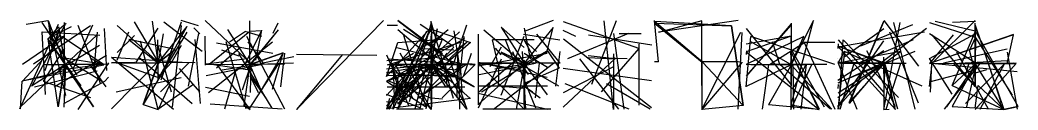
# Model space of a CAD drawing. Header units: metres. Extents: x 0 to 270, y 0 to 6.
# Drawn here: x 65.8 to 133.4, y 0 to 6 of the extents above; entities that cross this region are included whole.
import ezdxf

# ---------------------------------------------------------------- set-up
doc = ezdxf.new("R2010")
doc.units = ezdxf.units.M

msp = doc.modelspace()

# ---------------------------------------------------------------- linework, layer by layer
at = {"layer": 'MCD_Layer_0'}
for p, q in [((65.771695, 0.039804), (68.372681, 5.753939)), ((66.187455, 5.76331), (67.659922, 6)), ((68.800133, 5.683888), (66.567495, 1.581208)), ((70.539443, 5.653177), (66.697762, 3.05219)), ((69.655314, 2.343421), (67.27979, 5.873537)), ((69.22777, 5.588229), (67.659922, 4.779625)), ((67.660015, 6), (68.84773, 0.93915)), ((67.660015, 4.779625), (68.895235, 5.831599)), ((67.671798, 6), (68.800225, 3.034562)), ((68.366836, 5.588507), (67.671798, 4.779625)), ((67.671891, 6), (67.945137, 3.92231)), ((68.372681, 5.588507), (68.811916, 3.034562)), ((68.79438, 3.105819), (68.79438, 5.861104)), ((68.79438, 3.105819), (68.79438, 5.409807)), ((69.411944, 2.820882), (70.71137, 5.716084)), ((69.68454, 5.700589), (71.226594, 1.734022)), ((71.472284, 5.466776), (71.626768, 2.621121)), ((75.174132, 3.140703), (72.352406, 5.665783)), ((75.174132, 3.140703), (73.53017, 5.919489)), ((75.100521, 5.49623), (73.603013, 3.14655)), ((74.726144, 5.959073), (75.10656, 3.140703)), ((77.081576, 5.594185), (75.10656, 2.008946)), ((77.069307, 5.594185), (75.10656, 3.140703)), ((76.68525, 5.894856), (75.31656, 1.98115)), ((75.507486, 5.907029), (78.106751, 3.931917)), ((76.676815, 5.674601), (76.088029, 0.153259)), ((77.8541, 5.653227), (76.676911, 6)), ((77.959818, 5.109489), (77.554004, 5.502268)), ((78.306751, 6), (81.450155, 3.050115)), ((81.339375, 3.1037), (81.339375, 5.994169)), ((83.240502, 5.825639), (82.885209, 5.138653)), ((90.38982, 6), (84.506751, 0)), ((93.623223, 5.552691), (90.595549, 2.228136)), ((93.623408, 5.413537), (90.595549, 0.037976)), ((90.627797, 5.68279), (91.332255, 5.694618)), ((93.617586, 5.677062), (91.332255, 0.017556)), ((91.352398, 6), (95.137291, 3.112405)), ((94.374528, 3.75939), (91.364318, 6)), ((91.742604, 5.428967), (93.623408, 4.253915)), ((93.623315, 5.852622), (92.121167, 0.503026)), ((92.866374, 5.765027), (95.137291, 4.275075)), ((93.617586, 5.638808), (93.623315, 5.955001)), ((93.617586, 5.413537), (96.272611, 4.523077)), ((95.137106, 0.744745), (93.623315, 5.904366)), ((94.013521, 5.450219), (93.623408, 3.027766)), ((94.013613, 5.444768), (93.623408, 3.027766)), ((94.001786, 5.444768), (93.623408, 3.027766)), ((93.63505, 5.798291), (93.634958, 1.855671)), ((96.003357, 5.68279), (95.112897, 3.033587)), ((98.351515, 5.557056), (99.919119, 4.172844)), ((98.357425, 5.555817), (99.919215, 3.12339)), ((101.871143, 6), (99.919215, 5.269767)), ((101.883248, 5.528365), (99.919215, 3.12339)), ((99.919215, 5.489666), (100.309543, 3.415731)), ((101.474905, 3.955423), (101.883439, 5.528365)), ((107.679215, 4.106163), (102.566691, 5.907707)), ((104.500156, 1.71509), (106.163625, 6)), ((105.964125, 0), (105.32433, 5.986547)), ((109.015351, 3.215258), (108.746876, 6)), ((111.993547, 3.196722), (108.746876, 5.933076)), ((108.746876, 5.83074), (111.962036, 3.196722)), ((108.746876, 5.83074), (113.959988, 5.658163)), ((113.947501, 5.658163), (108.753022, 5.933076)), ((114.405039, 6), (109.015351, 5.213209)), ((111.943598, 5.993854), (109.015351, 5.200722)), ((111.943598, 3.246671), (111.943598, 5.993854)), ((114.746876, 0.268475), (113.947598, 5.658163)), ((113.960085, 5.658163), (114.746876, 0.268475)), ((114.946876, 5.460635), (117.991823, 1.648861)), ((117.974269, 5.699275), (114.952512, 2.26879)), ((117.979905, 5.79037), (114.964338, 2.26879)), ((117.979998, 0.314491), (119.50552, 6)), ((119.493694, 6), (117.979998, 3.027393)), ((119.50552, 6), (117.979998, 3.027393)), ((117.991361, 5.83638), (117.991638, 1.58733)), ((124.26373, 5.454494), (121.576052, 3.524533)), ((121.92609, 0.454668), (124.269627, 5.959004)), ((124.269627, 5.959004), (121.943972, 0.454668)), ((122.711295, 4.28691), (126.229836, 5.740991)), ((127.146876, 5.472566), (124.0675, 3.122751)), ((124.26373, 6), (126.619442, 2.920623)), ((124.26373, 0), (125.373956, 5.862173)), ((126.394772, 0.005992), (124.942593, 5.862173)), ((127.352641, 5.868826), (130.449415, 4.879158)), ((130.44365, 6), (127.538534, 3.11473)), ((130.44951, 5.277123), (127.739832, 5.943863)), ((130.461607, 5.942162), (128.91303, 5.874023)), ((130.44365, 1.693548), (130.448848, 5.837733)), ((130.44365, 5.695691), (130.461512, 5.277123)), ((130.44951, 5.700416), (130.449415, 5.277123)), ((130.44951, 5.695691), (132.396996, 0)), ((68.79438, 4.982263), (65.942508, 3.040314)), ((68.79438, 4.982263), (65.942508, 1.900196)), ((67.49384, 1.001036), (67.279883, 5.232035)), ((67.279976, 5.232035), (71.175471, 5.019191)), ((67.487995, 2.62576), (68.420001, 5.393756)), ((67.660015, 4.779625), (68.800225, 3.034562)), ((69.886993, 1.581301), (67.671891, 4.779625)), ((68.366836, 0.18269), (67.671891, 4.779625)), ((68.43197, 5.393756), (67.945137, 3.92231)), ((68.420093, 5.393756), (68.800225, 3.034562)), ((68.431877, 5.393756), (68.800225, 3.034562)), ((68.580701, 4.951552), (71.475902, 3.040407)), ((68.865638, 3.034562), (70.979606, 5.016871)), ((70.991853, 5.225633), (70.77669, 2.672151)), ((72.352406, 3.321565), (73.143525, 5.251821)), ((72.358445, 3.849201), (73.536112, 4.995527)), ((77.069403, 5.224217), (74.12509, 0.32655)), ((75.149595, 3.140703), (75.493109, 5.110543)), ((77.190266, 1.57639), (77.879307, 5.121757)), ((78.330444, 2.979593), (78.312397, 4.944949)), ((78.578288, 3.050207), (81.339375, 5.283398)), ((79.828801, 5.394364), (81.345205, 3.032623)), ((79.970585, 4.566427), (81.048218, 5.289136)), ((82.125202, 5.324675), (81.004535, 3.038361)), ((81.004535, 5.289136), (82.125202, 4.945597)), ((81.114575, 4.945412), (83.674461, 0.029523)), ((83.252348, 5.36771), (81.203051, 2.807823)), ((81.339375, 5.283398), (82.125202, 5.324675)), ((83.252163, 5.36771), (81.345205, 3.032623)), ((82.127053, 5.352162), (81.724191, 3.316469)), ((90.595641, 0.929822), (94.380164, 5.049942)), ((90.595641, 1.898729), (95.894048, 4.799815)), ((90.797998, 0.005729), (93.323939, 5.304227)), ((95.13147, 2.175375), (91.364225, 5.366597)), ((91.364318, 4.525479), (94.380349, 4.754909)), ((91.742789, 5.005683), (93.244937, 0.171957)), ((92.866466, 4.105706), (94.392084, 5.049942)), ((93.664895, 3.027766), (93.617586, 4.94359)), ((93.623223, 5.000416), (93.623315, 2.141003)), ((93.623315, 5.100485), (93.634958, 3.027766)), ((93.623315, 4.970848), (93.63505, 0.461908)), ((94.758543, 5.367244), (93.623408, 4.420051)), ((93.623408, 3.442088), (95.527496, 5.232802)), ((93.664895, 3.027766), (94.374528, 4.754909)), ((95.639762, 2.276646), (95.182382, 5.316147)), ((95.639762, 3.033587), (95.850342, 4.925757)), ((96.795635, 5.092951), (96.795825, 0.309784)), ((97.186058, 5.372806), (99.919215, 3.073633)), ((98.357234, 0.951944), (99.919119, 4.937487)), ((99.863454, 5.093428), (102.318185, 4.691089)), ((100.745243, 5.093618), (102.318185, 3.129395)), ((103.421003, 4.935134), (102.553446, 5.322661)), ((108.527062, 0.094275), (102.566691, 4.734905)), ((106.978308, 5.132339), (102.84211, 3.423715)), ((108.546876, 4.346021), (104.262071, 5.008239)), ((105.964125, 5.125873), (106.653039, 0.019814)), ((106.341328, 5.132339), (107.825842, 5.132339)), ((111.943598, 0), (114.577616, 5.213112)), ((114.405039, 0.006146), (114.679953, 5.200624)), ((118.845403, 4.937068), (114.946969, 3.033214)), ((114.946969, 1.519517), (115.262014, 4.925242)), ((114.95205, 4.435212), (117.979998, 4.963953)), ((117.991823, 4.958594), (114.952604, 3.898526)), ((120.946876, 3.033121), (115.261367, 4.937068)), ((117.974269, 4.926905), (117.979998, 3.973454)), ((117.974269, 3.027393), (118.846881, 4.925242)), ((121.152869, 4.22708), (127.009049, 5.247895)), ((126.607362, 0.429176), (124.671409, 5.213653)), ((130.516231, 3.096774), (127.346876, 5.115234)), ((133.042567, 5.05012), (127.346876, 3.102728)), ((128.963686, 5.038117), (127.346876, 3.102728)), ((133.047292, 5.038023), (127.346876, 3.102728)), ((127.352736, 3.43142), (130.44951, 5.116463)), ((130.44365, 1.548387), (127.539101, 5.038117)), ((128.901217, 1.616148), (130.461607, 5.277123)), ((130.461607, 4.879158), (130.062224, 4.000347)), ((130.461512, 4.879158), (130.449321, 3.096774)), ((130.44951, 5.277123), (130.44951, 3.096774)), ((130.44951, 4.879158), (132.96545, 0.962733)), ((133.35283, 0.191658), (130.461607, 5.277123)), ((132.623999, 3.102634), (133.047292, 5.038023)), ((68.79438, 4.127175), (67.34112, 1.912073)), ((68.380939, 2.672058), (71.153574, 4.346792)), ((73.143525, 4.725431), (75.10656, 3.140703)), ((76.284323, 4.045208), (73.143525, 4.725431)), ((76.278285, 4.045208), (73.155793, 4.725431)), ((75.118732, 0), (73.928796, 4.602939)), ((75.100521, 3.214313), (75.100521, 4.711054)), ((75.100521, 4.318466), (76.005026, 1.195974)), ((75.100521, 4.318466), (76.005026, 1.183706)), ((75.100521, 3.189776), (75.100521, 4.318466)), ((76.68525, 4.324505), (76.005026, 3.146645)), ((78.001224, 0.398626), (77.625601, 4.716997)), ((78.545804, 1.142972), (82.880489, 4.554765)), ((82.885209, 3.780043), (79.070645, 4.477303)), ((80.610742, 4.105073), (79.070645, 2.791165)), ((81.097916, 0.02943), (79.723944, 4.55458)), ((82.315204, 3.062146), (81.223319, 4.55458)), ((81.339375, 3.1037), (81.339375, 4.572627)), ((90.58982, 2.228136), (91.352398, 4.525479)), ((90.755678, 3.033495), (95.690305, 4.559021)), ((91.263417, 1.152876), (96.018788, 4.547471)), ((95.822622, 3.033587), (91.301116, 4.168723)), ((91.730869, 0.598291), (95.149026, 4.201063)), ((96.284438, 4.523077), (91.731054, 0.598291)), ((93.623408, 4.253915), (92.499638, 0.045461)), ((92.860645, 4.105706), (95.149026, 4.021806)), ((93.617586, 3.098729), (93.617586, 4.541649)), ((93.68855, 3.027766), (93.617586, 4.253915)), ((93.68855, 3.027766), (93.617586, 4.253915)), ((93.63505, 1.818619), (93.623223, 4.420051)), ((93.623315, 4.472534), (95.893955, 0.349919)), ((94.864895, 3.411966), (96.034588, 4.547471)), ((98.35752, 4.205252), (97.576577, 2.874704)), ((98.131616, 3.129299), (97.759398, 4.703099)), ((100.587777, 4.690994), (97.77055, 4.690994)), ((98.35752, 3.678047), (97.967001, 4.128426)), ((99.282203, 3.129299), (98.648908, 4.690899)), ((99.91321, 4.685084), (100.745243, 3.1415)), ((99.91321, 4.685084), (100.745243, 3.922347)), ((99.91321, 4.685084), (100.745243, 3.922347)), ((99.91321, 4.685084), (100.745243, 3.1415)), ((107.679215, 4.111586), (105.116279, 1.194598)), ((107.67275, 4.431432), (107.679215, 0.295234)), ((117.974269, 3.027393), (115.261367, 4.558644)), ((116.534207, 3.044855), (118.92033, 4.546264)), ((117.215666, 3.033029), (116.732842, 4.558551)), ((120.25045, 0.148561), (117.991823, 4.074619)), ((118.845403, 4.558644), (120.946876, 0.005728)), ((118.846881, 4.546818), (120.946876, 4.546818)), ((121.146876, 0.193091), (124.269532, 4.634474)), ((124.31243, 3.116853), (121.146876, 4.275591)), ((121.146876, 4.274449), (125.061016, 0.00019)), ((124.269627, 3.080138), (121.152678, 4.275591)), ((121.164854, 4.439956), (121.152774, 4.119881)), ((121.164759, 4.704482), (124.269627, 1.147513)), ((121.482455, 4.693067), (121.191297, 0.005897)), ((125.266758, 0.797286), (121.545329, 4.681178)), ((126.244199, 4.693353), (122.540272, 3.122751)), ((132.623999, 4.070376), (128.309042, 3.11473)), ((68.084404, 1.531848), (71.633355, 3.657971)), ((68.79438, 3.462106), (71.348047, 1.900104)), ((71.348326, 3.052098), (68.79438, 3.462106)), ((70.539443, 3.467951), (71.348047, 3.040221)), ((71.959818, 3.539329), (77.070362, 3.158914)), ((71.959818, 3.539329), (76.178413, 0.005942)), ((73.814068, 3.539137), (77.420873, 0.398626)), ((76.278285, 4.045208), (75.118732, 3.140703)), ((75.118732, 3.140703), (76.278285, 4.045208)), ((80.965942, 3.394024), (78.383659, 3.057611)), ((80.610742, 3.595595), (79.449723, 4.008453)), ((82.855686, 0.08135), (80.586957, 3.778563)), ((83.59015, 3.818451), (81.356959, 3.032623)), ((81.386759, 3.032623), (83.59015, 3.818451)), ((82.103176, 3.124801), (84.306751, 3.570422)), ((83.59015, 3.818451), (82.115115, 1.302803)), ((82.873178, 1.359812), (83.595888, 3.818451)), ((83.445404, 1.52205), (83.701115, 3.79661)), ((84.506751, 3.727007), (89.945205, 3.675243)), ((87.621603, 3.714759), (84.506751, 0)), ((90.595457, 0.237099), (93.623223, 3.581058)), ((90.595549, 3.687503), (92.109432, 0.208177)), ((93.623315, 3.442088), (90.607376, 3.290275)), ((90.761777, 3.423793), (96.034588, 3.033587)), ((91.109294, 3.033495), (92.422946, 3.790344)), ((93.617586, 0), (91.519642, 3.790344)), ((93.617586, 2.270825), (94.695526, 3.802264)), ((93.617586, 3.098729), (93.617586, 3.784708)), ((93.617586, 3.098729), (93.617586, 3.784708)), ((93.617586, 3.630769), (93.623315, 0.273227)), ((93.635142, 3.581058), (93.62313, 3.027766)), ((93.623223, 0.742342), (93.623315, 3.801894)), ((93.623315, 3.78286), (93.634958, 0.165858)), ((93.634773, 3.630769), (93.623315, 0.273227)), ((93.63505, 3.433957), (94.391899, 3.75939)), ((94.843736, 3.423701), (96.04004, 0.005821)), ((95.389635, 3.790529), (95.344729, 0.774498)), ((95.829183, 2.288381), (96.354847, 3.790529)), ((96.78982, 1.134383), (99.5286, 3.495607)), ((98.357425, 3.40067), (96.79573, 0.07492)), ((96.795825, 2.953437), (101.480719, 3.790522)), ((97.024684, 1.177181), (101.50045, 3.910242)), ((99.962013, 3.12339), (98.351515, 3.865442)), ((98.357329, 3.865442), (99.919119, 3.12339)), ((102.261662, 1.57666), (98.357425, 3.797957)), ((100.694057, 0.072442), (99.138272, 3.891655)), ((99.783196, 3.909956), (100.008147, 0.006005)), ((101.49292, 2.823518), (99.919119, 3.778131)), ((99.986414, 3.12339), (101.474905, 3.955423)), ((101.48091, 3.955423), (102.273862, 2.778528)), ((102.059587, 1.567604), (102.345637, 3.910242)), ((106.044217, 3.417249), (102.546876, 0.142142)), ((103.656689, 3.42361), (106.308582, 0.006466)), ((106.044217, 3.417249), (104.255501, 3.616748)), ((104.275211, 3.515591), (105.970591, 3.417249)), ((105.964125, 3.550735), (105.977474, 3.417249)), ((105.964125, 3.443946), (105.964125, 3.550735)), ((105.964125, 3.550735), (105.977474, 3.417249)), ((106.097611, 3.430598), (105.964125, 3.497341)), ((105.964125, 3.497341), (105.964125, 0)), ((106.044217, 3.430598), (105.964125, 3.470643)), ((106.062467, 3.423715), (105.964125, 3.443946)), ((106.892898, 3.423819), (105.964125, 3.443946)), ((105.970487, 3.761706), (105.970591, 3.417249)), ((105.970591, 3.417249), (105.990822, 3.417249)), ((105.970591, 3.417249), (105.990822, 3.417249)), ((105.977474, 3.417249), (106.044217, 3.417249)), ((105.990822, 3.417249), (106.097611, 3.430598)), ((114.96443, 3.968003), (114.952604, 3.709591)), ((114.952697, 3.898526), (119.883944, 0.000092)), ((118.021572, 3.027393), (117.974269, 3.900005)), ((117.979905, 3.973454), (117.979443, 2.802704)), ((117.991731, 3.973454), (117.979443, 3.027393)), ((117.979998, 3.973454), (117.979443, 3.027393)), ((119.872118, 0.000092), (117.98009, 3.900005)), ((121.60221, 3.914139), (121.147066, 0.005992)), ((125.421326, 3.914139), (121.147066, 3.122846)), ((125.422467, 3.901964), (121.147066, 0.785206)), ((121.601544, 3.901964), (121.147066, 3.122846)), ((121.152774, 1.97343), (124.269532, 3.978725)), ((121.152774, 3.47022), (121.152774, 3.452528)), ((126.870366, 1.564419), (121.60221, 3.914139)), ((126.360529, 3.902059), (121.607251, 1.966106)), ((125.04884, 0.202318), (123.112982, 3.966835)), ((124.281422, 1.270312), (124.269532, 3.537279)), ((128.901028, 1.021799), (127.352641, 3.43142)), ((131.348451, 0.005859), (129.205338, 3.876733)), ((130.461607, 2.453093), (130.062318, 4.000347)), ((132.623999, 3.876827), (133.289606, 0.017956)), ((68.865638, 3.034562), (65.801571, 0.161999)), ((71.443707, 2.992902), (65.920611, 1.912073)), ((66.561649, 1.581208), (68.800133, 3.034562)), ((67.341027, 3.040314), (68.79438, 3.034562)), ((68.366836, 0.18269), (68.812009, 3.034562)), ((68.812009, 3.034562), (68.366836, 0.18269)), ((68.385578, 2.660182), (71.153574, 3.040407)), ((68.865638, 3.034562), (68.746875, 0.160793)), ((68.79438, 3.153324), (68.806256, 3.034562)), ((68.79438, 3.058314), (68.79438, 3.153324)), ((68.79438, 3.153324), (68.806256, 3.034562)), ((68.79438, 3.153324), (68.806256, 3.034562)), ((68.79438, 3.153324), (68.806256, 3.034562)), ((68.79438, 3.058314), (68.79438, 3.153324)), ((68.913142, 3.046438), (68.79438, 3.105819)), ((68.79438, 3.105819), (68.79438, 2.607017)), ((68.913142, 3.046438), (68.79438, 3.105819)), ((68.79438, 3.058314), (68.79438, 3.105819)), ((68.913142, 3.046438), (68.79438, 3.105819)), ((68.79438, 3.058314), (68.79438, 3.105819)), ((68.79438, 3.105819), (68.806256, 3.034562)), ((68.79438, 3.058314), (68.79438, 3.105819)), ((68.79438, 3.082067), (68.79438, 0.801831)), ((68.865638, 3.046438), (68.79438, 3.082067)), ((68.865638, 3.046438), (68.79438, 3.082067)), ((68.79438, 3.082067), (68.79438, 2.607017)), ((71.759818, 3.040407), (68.79438, 3.058314)), ((71.759818, 3.040407), (68.79438, 3.058314)), ((71.153574, 3.040407), (68.79438, 3.058314)), ((70.539443, 3.040407), (68.79438, 3.058314)), ((68.79438, 3.034562), (68.79438, 3.058314)), ((71.348047, 3.040221), (68.79438, 3.034562)), ((68.79438, 3.034562), (68.818133, 3.034562)), ((68.812009, 3.034562), (68.79438, 3.034562)), ((68.79438, 3.034562), (68.818133, 3.034562)), ((70.742081, 0.18269), (68.800133, 3.034562)), ((68.800225, 3.034562), (68.818133, 3.034562)), ((68.800225, 3.034562), (68.818133, 3.034562)), ((68.800225, 3.034562), (68.818133, 3.034562)), ((68.800225, 3.034562), (68.818133, 3.034562)), ((68.806256, 3.034562), (68.865638, 3.034562)), ((68.806256, 3.034562), (68.841885, 3.034562)), ((68.806256, 3.034562), (68.841885, 3.034562)), ((68.806256, 3.034562), (68.865638, 3.034562)), ((68.806256, 3.034562), (68.841885, 3.034562)), ((69.886993, 1.581301), (68.812009, 3.034562)), ((68.818133, 3.034562), (68.913142, 3.046438)), ((68.818133, 3.034562), (68.865638, 3.046438)), ((68.818133, 3.034562), (68.913142, 3.046438)), ((68.818133, 3.034562), (68.913142, 3.046438)), ((68.818133, 3.034562), (68.865638, 3.046438)), ((68.841885, 3.034562), (69.886993, 1.581301)), ((68.865638, 3.034562), (70.742081, 0.18269)), ((71.759818, 3.135417), (69.68454, 0)), ((71.348326, 1.91198), (70.539443, 3.040407)), ((70.539443, 2.945397), (71.589005, 1.532033)), ((70.779009, 2.660275), (71.153574, 3.135417)), ((71.959818, 3.146741), (75.100521, 3.16524)), ((73.557774, 3.158818), (71.959818, 3.146741)), ((75.10656, 3.218914), (71.965378, 0.047061)), ((75.100521, 2.159233), (72.286368, 3.158914)), ((72.286368, 3.146645), (75.100521, 3.140703)), ((72.286368, 3.146645), (75.100521, 3.140703)), ((74.119052, 0.32655), (75.118732, 3.140703)), ((75.149595, 3.140703), (74.119052, 0.32655)), ((75.100521, 3.16524), (75.100521, 3.263387)), ((75.100521, 3.263387), (75.11279, 3.140703)), ((75.100521, 3.263387), (75.11279, 3.140703)), ((75.100521, 3.16524), (75.100521, 3.263387)), ((75.100521, 3.214313), (75.11279, 3.140703)), ((75.100521, 3.214313), (75.100521, 1.962939)), ((75.223205, 3.152971), (75.100521, 3.214313)), ((75.100521, 3.16524), (75.100521, 3.214313)), ((75.223205, 3.152971), (75.100521, 3.214313)), ((75.100521, 3.214313), (75.11279, 3.140703)), ((75.100521, 3.16524), (75.100521, 3.214313)), ((75.174132, 3.152971), (75.100521, 3.189776)), ((75.100521, 3.189776), (75.100521, 2.159233)), ((75.174132, 3.152971), (75.100521, 3.189776)), ((77.634419, 3.146741), (75.100521, 3.16524)), ((77.554004, 3.146741), (75.100521, 3.16524)), ((75.100521, 3.140703), (75.100521, 3.16524)), ((76.005026, 3.146645), (75.100521, 2.159233)), ((75.118732, 3.140703), (75.100521, 3.140703)), ((75.10656, 3.140703), (75.125058, 3.140703)), ((75.10656, 3.140703), (75.125058, 3.140703)), ((75.10656, 3.140703), (75.125058, 3.140703)), ((75.10656, 3.140703), (75.125058, 3.140703)), ((75.11279, 3.140703), (75.174132, 3.140703)), ((75.11279, 3.140703), (75.149595, 3.140703)), ((75.11279, 3.140703), (75.174132, 3.140703)), ((75.125058, 3.140703), (75.223205, 3.152971)), ((75.125058, 3.140703), (75.174132, 3.152971)), ((75.125058, 3.140703), (75.223205, 3.152971)), ((75.125058, 3.140703), (75.174132, 3.152971)), ((75.281384, 1.183706), (77.21164, 3.146741)), ((76.562758, 2.766326), (77.918892, 1.183802)), ((78.306751, 3.038454), (81.339375, 3.056316)), ((78.388101, 2.280205), (82.085314, 3.038454)), ((81.339375, 2.653545), (78.578288, 3.050207)), ((81.356866, 0), (79.09443, 3.049745)), ((81.98712, 3.062146), (79.457127, 2.659191)), ((79.818158, 3.038361), (81.339375, 3.056316)), ((81.410452, 3.032623), (80.818143, 1.308911)), ((80.960297, 0.271537), (81.356959, 3.032623)), ((81.877173, 3.050115), (81.159831, 3.014669)), ((81.286344, 0.005645), (83.251701, 3.038454)), ((81.339375, 3.151085), (81.351221, 3.032623)), ((81.339375, 3.056316), (81.339375, 3.151085)), ((81.339375, 3.151085), (81.351221, 3.032623)), ((81.339375, 3.056316), (81.339375, 3.151085)), ((81.339375, 3.151085), (81.351221, 3.032623)), ((81.457836, 3.044469), (81.339375, 3.1037)), ((81.339375, 3.056316), (81.339375, 3.1037)), ((81.339375, 3.1037), (81.351221, 3.032623)), ((81.339375, 3.1037), (81.339375, 2.890469)), ((81.457836, 3.044469), (81.339375, 3.1037)), ((81.339375, 3.056316), (81.339375, 3.1037)), ((81.410452, 3.044469), (81.339375, 3.080008)), ((81.339375, 3.080008), (81.339375, 2.653545)), ((81.410452, 3.044469), (81.339375, 3.080008)), ((83.674461, 3.038454), (81.339375, 3.056316)), ((81.700776, 3.038454), (81.339375, 3.056316)), ((82.125202, 3.050207), (81.339375, 3.032623)), ((81.345113, 3.032623), (81.363067, 3.032623)), ((82.115115, 1.302803), (81.345113, 3.032623)), ((81.345113, 3.032623), (81.363067, 3.032623)), ((81.356866, 2.85308), (81.345113, 3.032623)), ((81.345205, 3.032623), (81.363067, 3.032623)), ((81.345205, 3.032623), (81.363067, 3.032623)), ((81.351221, 3.032623), (81.410452, 3.032623)), ((81.351221, 3.032623), (81.386759, 3.032623)), ((81.351221, 3.032623), (81.410452, 3.032623)), ((81.363067, 3.032623), (81.457836, 3.044469)), ((81.363067, 3.032623), (81.410452, 3.044469)), ((81.363067, 3.032623), (81.457836, 3.044469)), ((81.363067, 3.032623), (81.457836, 3.044469)), ((81.410452, 3.032623), (81.363067, 1.150376)), ((81.410452, 3.032623), (84.300921, 3.143404)), ((93.68855, 3.027766), (90.58982, 0.237099)), ((93.68855, 3.027766), (90.58982, 1.884223)), ((90.595364, 2.487041), (93.623223, 3.027766)), ((90.595549, 2.734119), (93.623223, 3.027766)), ((90.635281, 3.033587), (95.625995, 2.654839)), ((90.699222, 3.033495), (93.617586, 3.051421)), ((90.761777, 0.017556), (92.451959, 3.033403)), ((93.617586, 0), (90.826919, 3.033403)), ((91.56381, 0.774405), (90.945099, 3.033495)), ((91.051728, 0.005729), (92.474043, 3.033403)), ((91.122876, 0.774405), (91.068638, 3.033495)), ((92.37536, 0.762486), (91.202525, 3.033495)), ((91.276445, 3.033495), (91.352306, 3.033403)), ((94.391714, 2.276461), (91.284854, 3.033495)), ((93.617586, 3.027766), (91.332163, 3.033495)), ((93.68855, 3.027766), (91.346762, 0.612705)), ((91.359143, 0.005544), (93.076861, 3.033403)), ((91.364225, 0.355278), (93.623315, 3.027766)), ((94.030245, 3.033495), (91.39906, 2.288288)), ((92.408439, 3.033403), (93.617586, 3.051421)), ((92.573096, 3.033403), (94.843736, 3.04523)), ((93.617586, 1.513883), (92.760298, 3.04523)), ((92.765196, 0.774405), (95.956418, 3.033587)), ((92.817956, 0.762578), (95.1153, 3.033587)), ((92.866281, 0.031878), (93.623315, 3.027766)), ((92.878201, 0.031878), (93.623315, 3.027766)), ((93.617586, 3.146038), (93.629414, 3.027766)), ((93.617586, 3.051421), (93.617586, 3.146038)), ((93.617586, 3.146038), (93.629414, 3.027766)), ((93.617586, 3.051421), (93.617586, 3.146038)), ((93.617586, 3.146038), (93.629414, 3.027766)), ((93.617586, 3.051421), (93.617586, 3.146038)), ((93.617586, 3.146038), (93.629414, 3.027766)), ((93.617586, 3.146038), (93.629414, 3.027766)), ((93.617586, 3.051421), (93.617586, 3.146038)), ((93.617586, 3.146038), (93.629414, 3.027766)), ((93.617586, 3.051421), (93.617586, 3.146038)), ((93.617586, 3.146038), (93.629414, 3.027766)), ((93.617586, 3.051421), (93.617586, 3.146038)), ((93.617586, 3.051421), (93.617586, 3.146038)), ((93.617586, 3.146038), (93.629414, 3.027766)), ((93.735859, 3.039593), (93.617586, 3.098729)), ((93.617586, 3.098729), (93.617586, 2.649295)), ((93.735859, 3.039593), (93.617586, 3.098729)), ((93.617586, 3.051421), (93.617586, 3.098729)), ((93.735859, 3.039593), (93.617586, 3.098729)), ((93.617586, 3.098729), (93.629414, 3.027766)), ((93.617586, 3.098729), (93.617586, 1.513883)), ((93.735859, 3.039593), (93.617586, 3.098729)), ((93.617586, 3.098729), (93.617586, 3.027766)), ((93.617586, 3.051421), (93.617586, 3.098729)), ((93.617586, 3.098729), (93.617586, 3.027766)), ((93.735859, 3.039593), (93.617586, 3.098729)), ((93.617586, 3.098729), (93.617586, 3.027766)), ((93.735859, 3.039593), (93.617586, 3.098729)), ((93.617586, 3.098729), (93.629414, 3.027766)), ((93.735859, 3.039593), (93.617586, 3.098729)), ((93.617586, 3.098729), (93.617586, 3.027766)), ((93.617586, 3.051421), (93.617586, 3.098729)), ((93.68855, 3.039593), (93.617586, 3.075075)), ((93.68855, 3.039593), (93.617586, 3.075075)), ((93.68855, 3.039593), (93.617586, 3.075075)), ((93.617586, 3.075075), (93.617586, 0)), ((96.388111, 3.045137), (93.617586, 3.051421)), ((95.112897, 3.033587), (93.617586, 3.051421)), ((96.58982, 3.033587), (93.617586, 3.051421)), ((94.277323, 3.033495), (93.617586, 3.051421)), ((95.062354, 3.03331), (93.617586, 3.051421)), ((95.590236, 3.033495), (93.617586, 3.051421)), ((95.957064, 3.033587), (93.617586, 3.051421)), ((95.1153, 3.033587), (93.617586, 3.051421)), ((93.617586, 3.027766), (95.560668, 3.04523)), ((93.617586, 3.027766), (94.843736, 1.909818)), ((93.617586, 3.027766), (96.003357, 0.005729)), ((93.617586, 3.027766), (96.518949, 1.51952)), ((93.68855, 3.027766), (93.617586, 0.80924)), ((93.68855, 3.027766), (93.617586, 0.711296)), ((93.62313, 3.027766), (93.641241, 3.027766)), ((93.623223, 2.368676), (93.623223, 3.365858)), ((93.623223, 3.027766), (93.641241, 3.027766)), ((93.623223, 3.027766), (93.641241, 3.027766)), ((93.623223, 3.027766), (93.641241, 3.027766)), ((93.623315, 3.027766), (93.641241, 3.027766)), ((93.623315, 3.027766), (93.641241, 3.027766)), ((93.623315, 3.027766), (93.641241, 3.027766)), ((93.623408, 3.027766), (93.641241, 3.027766)), ((93.623408, 3.027766), (93.641241, 3.027766)), ((93.623408, 3.027766), (93.641241, 3.027766)), ((93.629414, 3.027766), (93.68855, 3.027766)), ((93.629414, 3.027766), (93.68855, 3.027766)), ((93.629414, 3.027766), (93.664895, 3.027766)), ((93.629414, 3.027766), (93.68855, 3.027766)), ((93.629414, 3.027766), (93.664895, 3.027766)), ((93.629414, 3.027766), (93.68855, 3.027766)), ((93.629414, 3.027766), (93.68855, 3.027766)), ((93.629414, 3.027766), (93.68855, 3.027766)), ((93.629414, 3.027766), (93.68855, 3.027766)), ((93.641241, 3.027766), (93.735859, 3.039593)), ((93.641241, 3.027766), (93.735859, 3.039593)), ((93.641241, 3.027766), (93.735859, 3.039593)), ((93.641241, 3.027766), (93.735859, 3.039593)), ((93.641241, 3.027766), (93.735859, 3.039593)), ((93.641241, 3.027766), (93.735859, 3.039593)), ((93.641241, 3.027766), (93.68855, 3.039593)), ((93.641241, 3.027766), (93.735859, 3.039593)), ((93.641241, 3.027766), (93.735859, 3.039593)), ((93.641241, 3.027766), (93.735859, 3.039593)), ((94.600539, 1.51952), (93.645122, 3.033495)), ((93.68855, 3.027766), (96.266882, 0.742435)), ((94.023777, 3.045137), (94.843736, 3.04523)), ((96.518949, 1.51952), (94.030245, 3.033495)), ((96.516824, 3.033495), (94.101393, 3.045137)), ((94.34921, 3.045322), (94.170878, 3.03331)), ((94.170878, 3.03331), (95.625995, 3.03331)), ((94.34921, 0.774498), (96.58982, 3.033587)), ((94.698021, 1.531439), (94.616431, 3.033495)), ((95.182382, 3.045322), (95.614445, 3.033495)), ((95.829183, 3.045322), (95.24429, 2.654932)), ((95.476307, 3.033495), (95.53341, 0.005729)), ((95.715069, 1.141141), (95.595503, 3.033587)), ((96.228628, 3.033495), (96.544821, 3.044953)), ((96.78982, 3.129395), (99.91321, 3.147791)), ((96.78982, 3.129395), (100.118144, 3.141405)), ((99.986414, 3.12339), (96.78982, 3.023401)), ((99.91321, 2.598662), (96.795635, 3.178293)), ((96.795635, 0.33228), (99.919119, 3.12339)), ((101.480719, 2.160103), (96.79573, 3.163328)), ((99.931225, 0), (96.795825, 3.113381)), ((96.862262, 2.348452), (100.681475, 3.129395)), ((99.91321, 3.12339), (97.080922, 3.1415)), ((99.91321, 3.12339), (97.080922, 3.1415)), ((97.829266, 0.005814), (101.904599, 3.129299)), ((97.924203, 2.73878), (100.285428, 3.129395)), ((98.131616, 3.129299), (99.91321, 3.147791)), ((98.190332, 3.129299), (98.144102, 1.579519)), ((98.348941, 3.129299), (99.91321, 3.147791)), ((98.949923, 3.129299), (99.91321, 3.147791)), ((99.388483, 0.005814), (99.968113, 3.129299)), ((99.664524, 3.129299), (100.180578, 2.348452)), ((100.567951, 3.141405), (99.728292, 3.129299)), ((99.986414, 3.12339), (99.91321, 3.328324)), ((99.91321, 3.245397), (99.92541, 3.12339)), ((99.91321, 3.147791), (99.91321, 3.245397)), ((99.91321, 3.245397), (99.92541, 3.12339)), ((99.91321, 3.147791), (99.91321, 3.245397)), ((99.91321, 3.245397), (99.92541, 3.12339)), ((99.91321, 3.147791), (99.91321, 3.245397)), ((99.91321, 3.245397), (99.92541, 3.12339)), ((99.91321, 3.245397), (99.92541, 3.12339)), ((99.91321, 3.147791), (99.91321, 3.245397)), ((99.91321, 3.196594), (99.91321, 3.12339)), ((100.035217, 3.13559), (99.91321, 3.196594)), ((99.91321, 3.196594), (99.91321, 1.561695)), ((99.91321, 3.196594), (99.91321, 3.12339)), ((100.035217, 3.13559), (99.91321, 3.196594)), ((99.91321, 3.147791), (99.91321, 3.196594)), ((100.035217, 3.13559), (99.91321, 3.196594)), ((99.91321, 3.196594), (99.91321, 3.12339)), ((99.91321, 3.196594), (99.92541, 3.12339)), ((99.986414, 3.13559), (99.91321, 3.172192)), ((99.986414, 3.13559), (99.91321, 3.172192)), ((99.91321, 3.172192), (99.91321, 3.12339)), ((99.986414, 3.13559), (99.91321, 3.172192)), ((101.882771, 3.129395), (99.91321, 3.147791)), ((99.91321, 3.12339), (99.91321, 3.147791)), ((99.91321, 0.291102), (99.93132, 3.12339)), ((99.986414, 3.12339), (99.91321, 1.859088)), ((99.91321, 3.12339), (99.937611, 3.12339)), ((99.986414, 3.12339), (99.91321, 1.354282)), ((99.91321, 3.12339), (99.937611, 3.12339)), ((99.919119, 3.12339), (99.91321, 0.291102)), ((99.919119, 3.12339), (99.91321, 3.12339)), ((99.919024, 0.291102), (99.919119, 3.12339)), ((99.919119, 3.12339), (99.937611, 3.12339)), ((101.480814, 0.98073), (99.919119, 3.12339)), ((99.931225, 2.938472), (99.919119, 3.12339)), ((99.919119, 3.12339), (99.937611, 3.12339)), ((102.273862, 2.778528), (99.919119, 1.759099)), ((99.919215, 3.12339), (99.937611, 3.12339)), ((99.919215, 3.12339), (99.937611, 3.12339)), ((99.92541, 3.12339), (99.986414, 3.12339)), ((99.92541, 3.12339), (99.986414, 3.12339)), ((99.92541, 3.12339), (99.986414, 3.12339)), ((99.92541, 3.12339), (99.962013, 3.12339)), ((99.92541, 3.12339), (99.986414, 3.12339)), ((99.937611, 3.12339), (100.035217, 3.13559)), ((99.937611, 3.12339), (100.035217, 3.13559)), ((99.937611, 3.12339), (100.035217, 3.13559)), ((99.937611, 3.12339), (99.986414, 3.13559)), ((99.937611, 3.12339), (100.035217, 3.13559)), ((100.918246, 3.129395), (100.660314, 0.786757)), ((102.346876, 3.129299), (100.962664, 3.129299)), ((105.964125, 2.870581), (102.553238, 1.109813)), ((102.553342, 2.777453), (108.533423, 1.95328)), ((109.015351, 3.202771), (108.746876, 3.202868)), ((111.943598, 3.271645), (111.956085, 3.196722)), ((111.943598, 3.221697), (111.943598, 3.271645)), ((111.943598, 3.271645), (111.956085, 3.196722)), ((111.943598, 3.221697), (111.943598, 3.271645)), ((112.018521, 3.209209), (111.943598, 3.246671)), ((112.018521, 3.209209), (111.943598, 3.246671)), ((111.943598, 3.246671), (111.943598, 0)), ((114.405039, 3.202868), (111.943598, 3.221697)), ((114.405039, 3.202868), (111.943598, 3.221697)), ((114.577616, 3.21516), (111.943598, 3.196722)), ((114.679953, 3.202673), (111.943598, 0)), ((111.949549, 3.196722), (111.943598, 3.196722)), ((111.949744, 3.196722), (111.968573, 3.196722)), ((111.962134, 0), (111.949744, 3.196722)), ((111.949744, 3.196722), (111.968573, 3.196722)), ((111.956085, 3.196722), (111.993547, 3.196722)), ((111.968573, 3.196722), (112.018521, 3.209209)), ((111.968573, 3.196722), (112.018521, 3.209209)), ((111.993547, 3.196722), (114.74073, 0.268475)), ((118.045224, 3.027393), (114.946876, 1.536886)), ((114.946969, 3.033214), (117.974269, 3.051045)), ((114.946969, 3.033214), (117.974269, 3.051045)), ((115.262014, 3.033121), (118.92033, 3.032567)), ((116.054247, 0.005543), (116.483762, 3.033029)), ((118.021572, 3.027393), (116.460573, 0.315138)), ((120.407511, 3.044947), (116.595737, 3.033029)), ((120.646151, 0.005636), (117.215666, 3.033029)), ((118.045224, 3.027393), (117.974269, 3.203486)), ((117.974269, 3.145651), (117.986095, 3.027393)), ((117.974269, 3.051045), (117.974269, 3.145651)), ((117.974269, 3.051045), (117.974269, 3.145651)), ((117.974269, 3.145651), (117.986095, 3.027393)), ((118.092527, 3.039219), (117.974269, 3.098348)), ((117.974269, 3.098348), (117.974269, 3.027393)), ((117.974269, 3.098348), (117.986095, 3.027393)), ((117.974269, 3.098348), (117.974269, 3.027393)), ((118.092527, 3.039219), (117.974269, 3.098348)), ((117.974269, 3.051045), (117.974269, 3.098348)), ((117.974269, 3.098348), (117.986095, 3.027393)), ((117.974269, 3.051045), (117.974269, 3.098348)), ((118.045224, 3.039219), (117.974269, 3.074696)), ((117.974269, 3.074696), (117.974269, 0)), ((118.045224, 3.039219), (117.974269, 3.074696)), ((117.974269, 3.074696), (117.974269, 1.513697)), ((118.92033, 3.032567), (117.974269, 3.051045)), ((118.914879, 3.033121), (117.974269, 3.051045)), ((117.974269, 0), (119.382089, 3.033121)), ((117.974269, 3.027393), (120.737246, 0.017461)), ((117.979905, 3.027393), (117.997921, 3.027393)), ((117.979905, 3.027393), (117.997921, 3.027393)), ((117.979905, 2.802704), (117.991361, 1.818395)), ((117.979998, 3.027393), (117.997921, 3.027393)), ((117.98009, 3.027393), (117.997921, 3.027393)), ((117.986095, 3.027393), (118.045224, 3.027393)), ((117.986095, 3.027393), (118.045224, 3.027393)), ((117.986095, 3.027393), (118.021572, 3.027393)), ((117.997921, 3.027393), (118.092527, 3.039219)), ((117.997921, 3.027393), (118.092527, 3.039219)), ((117.997921, 3.027393), (118.045224, 3.039219)), ((117.997921, 3.027393), (118.045224, 3.039219)), ((118.108418, 3.033121), (118.150362, 0.017554)), ((118.183253, 1.519425), (118.997197, 3.033121)), ((119.910829, 0.005636), (118.367291, 3.033121)), ((119.012534, 3.044947), (118.641778, 0.005636)), ((119.873781, 3.033121), (118.92033, 3.032567)), ((124.336781, 3.116853), (121.146876, 3.18981)), ((121.147066, 3.122846), (124.26373, 3.141204)), ((124.281802, 3.160893), (121.152869, 1.766737)), ((121.164854, 1.117836), (124.269627, 3.116853)), ((121.175031, 3.122656), (122.440492, 0.017787)), ((121.307817, 0.017977), (122.264713, 3.122751)), ((121.339967, 3.122656), (125.78135, 3.122751)), ((124.31243, 3.116853), (121.92609, 0.454668)), ((121.944162, 0.398453), (124.269627, 3.116853)), ((124.26373, 3.116853), (122.417188, 3.122656)), ((122.820682, 3.122656), (124.26373, 3.141204)), ((124.227014, 3.122656), (124.26373, 3.141204)), ((124.26373, 3.238606), (124.275905, 3.116853)), ((124.26373, 3.141204), (124.26373, 3.238606)), ((124.26373, 3.141204), (124.26373, 3.238606)), ((124.26373, 3.238606), (124.275905, 3.116853)), ((124.26373, 3.141204), (124.26373, 3.238606)), ((124.385482, 3.129029), (124.26373, 3.189905)), ((124.26373, 3.189905), (124.26373, 0)), ((124.385482, 3.129029), (124.26373, 3.189905)), ((124.26373, 3.189905), (124.275905, 3.116853)), ((124.385482, 3.129029), (124.26373, 3.189905)), ((124.26373, 3.189905), (124.26373, 0)), ((124.385482, 3.129029), (124.26373, 3.189905)), ((124.26373, 3.189905), (124.275905, 3.116853)), ((124.26373, 3.141204), (124.26373, 3.189905)), ((124.26373, 3.165554), (124.26373, 1.558427)), ((124.26373, 3.165554), (124.26373, 0)), ((124.30777, 3.122846), (124.26373, 3.141204)), ((124.336781, 3.116853), (124.26373, 1.293616)), ((124.269532, 3.116853), (124.28808, 3.116853)), ((124.269627, 3.116853), (124.28808, 3.116853)), ((124.269722, 3.116853), (124.28808, 3.116853)), ((125.04884, 0.00019), (124.269722, 3.116853)), ((124.269722, 3.116853), (124.28808, 3.116853)), ((125.04884, 0.00019), (124.269722, 3.116853)), ((124.275905, 3.116853), (124.336781, 3.116853)), ((124.275905, 3.116853), (124.336781, 3.116853)), ((124.275905, 3.116853), (124.336781, 3.116853)), ((124.28808, 3.116853), (124.385482, 3.129029)), ((124.28808, 3.116853), (124.336781, 3.129029)), ((124.28808, 3.116853), (124.385482, 3.129029)), ((124.28808, 3.116853), (124.336781, 3.129029)), ((125.209116, 0.005992), (124.336686, 3.134926)), ((124.4124, 0.005897), (125.422467, 3.122751)), ((124.684155, 3.122656), (125.083844, 3.122656)), ((127.346876, 3.102728), (130.44365, 3.120968)), ((127.346876, 1.554341), (127.539101, 3.102634)), ((127.431554, 1.167055), (127.51746, 3.11473)), ((133.289038, 2.533896), (127.518027, 3.102634)), ((128.366313, 0.017862), (130.778296, 3.102634)), ((130.516231, 3.096774), (128.508166, 0.170583)), ((130.516231, 3.096774), (128.895263, 0.192225)), ((130.492037, 3.096774), (128.895263, 1.616148)), ((130.44365, 1.548387), (128.963024, 3.11473)), ((128.963686, 3.102634), (132.623999, 3.296182)), ((129.040425, 3.101972), (133.184609, 3.102539)), ((129.735328, 3.114541), (130.627937, 3.102539)), ((129.79997, 3.102539), (130.44365, 3.120968)), ((130.021303, 3.114636), (129.79997, 2.328346)), ((132.463339, 3.102634), (129.79997, 0.392862)), ((130.023665, 3.102539), (129.79997, 3.102539)), ((130.516231, 3.096774), (129.863005, 0.17115)), ((130.44365, 3.145161), (130.44365, 3.290323)), ((130.44365, 3.217742), (130.455747, 3.096774)), ((130.44365, 3.120968), (130.44365, 3.217742)), ((130.44365, 3.217742), (130.455747, 3.096774)), ((130.44365, 3.217742), (130.455747, 3.096774)), ((130.44365, 3.217742), (130.455747, 3.096774)), ((130.44365, 3.120968), (130.44365, 3.217742)), ((130.564618, 3.108871), (130.44365, 3.169355)), ((130.44365, 3.169355), (130.44365, 1.548387)), ((130.564618, 3.108871), (130.44365, 3.169355)), ((130.44365, 3.120968), (130.44365, 3.169355)), ((130.564618, 3.108871), (130.44365, 3.169355)), ((130.44365, 3.169355), (130.44365, 3.096774)), ((130.44365, 3.120968), (130.44365, 3.169355)), ((130.44365, 3.169355), (130.44365, 3.096774)), ((130.44365, 3.169355), (130.455747, 3.096774)), ((130.44365, 3.120968), (130.44365, 3.169355)), ((130.516231, 3.108871), (130.44365, 3.145161)), ((130.516231, 3.108871), (130.44365, 3.145161)), ((130.44365, 3.145161), (130.44365, 3.096774)), ((132.226034, 3.102445), (130.44365, 3.120968)), ((132.226034, 3.102445), (130.44365, 3.120968)), ((132.623999, 3.102634), (130.44365, 3.120968)), ((130.44365, 0), (133.215702, 3.102539)), ((130.44365, 3.096774), (133.047292, 3.102539)), ((130.449415, 2.378056), (130.449321, 3.281061)), ((130.449321, 3.096774), (130.467844, 3.096774)), ((130.461512, 2.453093), (130.449415, 3.096774)), ((130.44951, 2.453093), (130.449415, 3.096774)), ((130.44951, 3.096774), (130.467844, 3.096774)), ((130.44951, 3.096774), (130.467844, 3.096774)), ((130.44951, 3.096774), (130.467844, 3.096774)), ((130.449604, 3.096774), (130.467844, 3.096774)), ((132.39709, 0), (130.449604, 3.096774)), ((130.449604, 3.096774), (130.467844, 3.096774)), ((130.455747, 3.096774), (130.516231, 3.096774)), ((130.455747, 3.096774), (130.492037, 3.096774)), ((130.455747, 3.096774), (130.492037, 3.096774)), ((130.455747, 3.096774), (130.516231, 3.096774)), ((130.455747, 3.096774), (130.492037, 3.096774)), ((130.467844, 3.096774), (130.564618, 3.108871)), ((130.467844, 3.096774), (130.516231, 3.108871)), ((130.467844, 3.096774), (130.564618, 3.108871)), ((130.467844, 3.096774), (130.564618, 3.108871)), ((130.467844, 3.096774), (130.516231, 3.108871)), ((130.778296, 0.005859), (132.462111, 3.11473)), ((132.226034, 0.392767), (131.348451, 3.102634)), ((133.2209, 3.114636), (132.226034, 3.102445)), ((133.042567, 3.114636), (132.623999, 3.102634)), ((68.79438, 2.607017), (65.942508, 1.912073)), ((66.756215, 1.531941), (70.991853, 2.612863)), ((71.513758, 1.91198), (71.759818, 2.185319)), ((72.286368, 1.183706), (76.68525, 2.165272)), ((80.336151, 2.517129), (79.615662, 0.017307)), ((81.339375, 2.29816), (82.411825, 0.763894)), ((81.339375, 2.29816), (81.902346, 1.142972)), ((95.137198, 2.175375), (90.607284, 2.487041)), ((95.344729, 2.288381), (90.621698, 2.276553)), ((92.817956, 2.276461), (90.621698, 0.005729)), ((91.384553, 2.288288), (91.016524, 0.005729)), ((127.364832, 1.858461), (130.449415, 2.674427)), ((131.217844, 2.676789), (130.449415, 2.453093)), ((65.799622, 0.047598), (65.921818, 1.900196)), ((67.341027, 1.900196), (70.539443, 0.807676)), ((68.79438, 0.421792), (71.523129, 1.900104)), ((77.462087, 1.643195), (75.106368, 0)), ((75.885697, 1.597955), (75.118636, 0)), ((78.324058, 1.511407), (81.32142, 0.897163)), ((90.607191, 1.983276), (93.623223, 0.769323)), ((93.239116, 0.171957), (90.607376, 1.862139)), ((90.627797, 1.519612), (95.887025, 1.519612)), ((93.623408, 1.855671), (93.256579, 0.026981)), ((101.502356, 1.567604), (96.799733, 1.567604)), ((98.36934, 1.559121), (99.919119, 1.43435)), ((99.91321, 1.561695), (100.995072, 0.786757)), ((99.91321, 1.561695), (100.467867, 1.177181)), ((107.030243, 0.006466), (102.689018, 1.728335)), ((108.454583, 0.006466), (105.482949, 1.728335)), ((121.164663, 1.673806), (121.152678, 1.422597)), ((122.72328, 1.934431), (121.152774, 0.160941)), ((124.599404, 1.564324), (125.016024, 0.005897)), ((128.895263, 1.616148), (132.39709, 0)), ((130.44951, 0.084677), (130.642964, 1.616809)), ((130.643153, 1.616809), (132.384994, 0)), ((92.878109, 0.109402), (90.595549, 1.01751)), ((96.272611, 0.742435), (90.607376, 0.037976)), ((90.616801, 0.005821), (90.826919, 0.762578)), ((93.63505, 0.213629), (93.623315, 0.973989)), ((94.374528, 0.686625), (93.623315, 0.762486)), ((101.480814, 0.002478), (96.79573, 1.084341)), ((74.119052, 0.32655), (75.118732, 0)), ((78.651586, 0.384723), (83.523422, 0.029523)), ((80.960297, 0.271537), (81.356959, 0)), ((84.507214, 0), (84.506751, 0)), ((90.58982, 0.533056), (91.364225, 0.478817)), ((93.072056, 0.005636), (91.263417, 0.017464)), ((101.727307, 0.005814), (97.1221, 0.00591)), ((101.401128, 0.006005), (99.813221, 0.005814)), ((99.91321, 0.291102), (99.93132, 0)), ((114.74073, 0.268475), (111.949647, 0)), ((119.872118, 0.000092), (116.466393, 0.315138)), ((117.974269, 0.314491), (119.883944, 0.000092)), ((124.26373, 0), (124.617096, 0.005897)), ((128.895263, 0.192225), (132.384994, 0)), ((133.346876, 0.191658), (132.39709, 0)), ((132.39709, 0), (133.35283, 0.191658))]:
    msp.add_line(p, q, dxfattribs=at)

doc.saveas('drawing.dxf')
